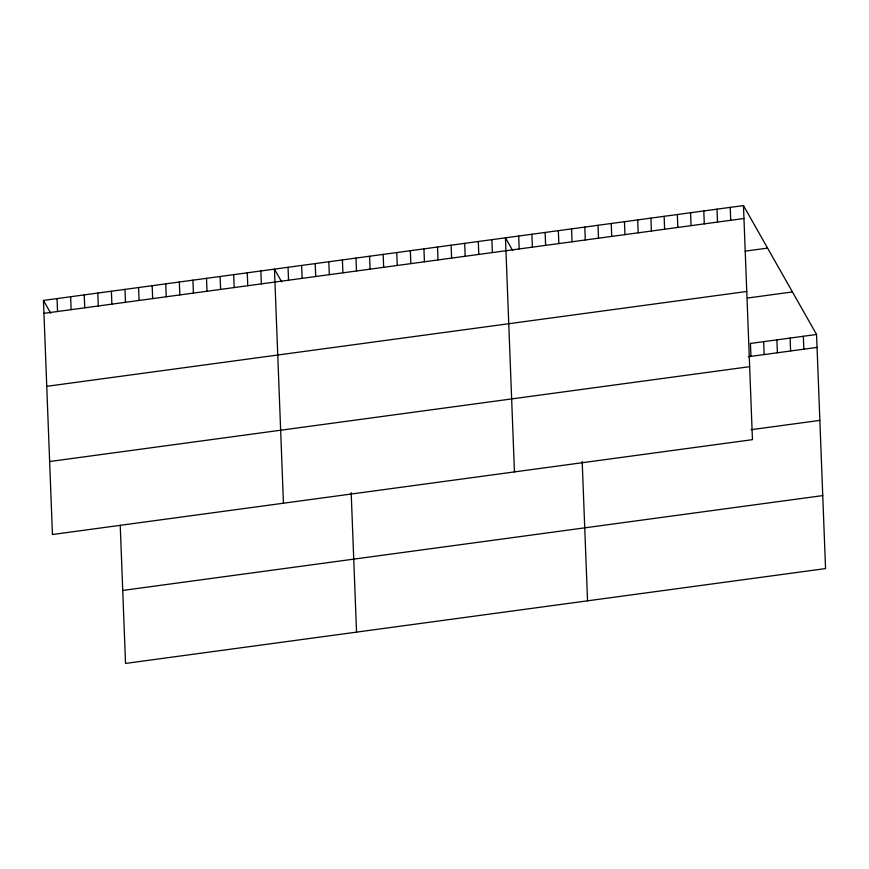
<?xml version="1.0" encoding="UTF-8"?>
<svg xmlns="http://www.w3.org/2000/svg" width="869" height="869" viewBox="0 0 869 869"><rect width="100%" height="100%" fill="white"/><g stroke="black" fill="none" stroke-linecap="round" stroke-linejoin="round"><path stroke-width="1.3" d="M743.462 205.573L752.456 439.66L52.444 534.511L43.45 300.424L743.462 205.573L816.556 334.489L825.55 568.576L125.538 663.427L120.226 525.267M43.95 313.34L743.962 218.488M745.102 251.163L767.588 248.11M46.752 386.325L746.764 291.473M747.481 298.034L792.441 291.941M816.556 334.489L750.447 343.44L750.935 356.355M748.296 356.714L817.056 347.394M49.642 461.526L749.654 366.675M751.098 429.699L819.858 420.39M122.735 590.442L822.747 495.591M512.699 250.587L505.454 237.824L514.448 471.91M281.686 281.882L274.452 269.118L283.446 503.216M43.45 300.424L50.684 313.188M803.336 336.27L803.836 349.186M790.117 338.063L790.605 350.978M776.886 339.855L777.386 352.771M763.666 341.647L764.166 354.563M730.242 207.365L730.731 220.281M717.023 209.157L717.512 222.073M703.792 210.95L704.292 223.865M690.573 212.742L691.072 225.647M677.353 214.524L677.842 227.439M664.133 216.316L664.622 229.231M650.903 218.108L651.402 231.024M637.683 219.9L638.183 232.816M624.463 221.693L624.952 234.608M611.233 223.485L611.733 236.401M598.013 225.277L598.513 238.193M584.794 227.07L585.293 239.985M582.187 461.406L587.542 600.827M571.574 228.862L572.063 241.778M558.343 230.654L558.843 243.57M545.124 232.447L545.623 245.362M531.904 234.239L532.404 247.154M518.684 236.031L519.173 248.947M491.865 239.659L492.365 252.575M478.287 241.506L478.776 254.421M464.698 243.342L465.187 256.257M451.109 245.188L451.598 258.104M437.52 247.024L438.009 259.94M423.931 248.871L424.42 261.786M410.342 250.707L410.831 263.622M396.753 252.553L397.242 265.469M383.164 254.389L383.663 267.304M369.575 256.236L370.075 269.151M355.986 258.071L356.486 270.987M342.397 259.918L342.897 272.833M351.185 492.712L356.54 632.132M328.808 261.754L329.308 274.669M315.219 263.6L315.719 276.516M301.63 265.436L302.13 278.352M288.041 267.283L288.541 280.198M260.863 270.965L261.363 283.881M247.274 272.801L247.774 285.716M233.685 274.647L234.185 287.563M220.096 276.483L220.596 289.399M206.507 278.33L207.007 291.245M192.918 280.166L193.418 293.081M179.34 282.012L179.829 294.928M165.751 283.848L166.24 296.763M152.162 285.695L152.651 298.61M138.573 287.53L139.062 300.446M124.984 289.377L125.473 302.293M111.395 291.213L111.884 304.128M97.806 293.059L98.295 305.975M84.217 294.895L84.717 307.811M70.628 296.742L71.128 309.657M57.039 298.578L57.539 311.493"/></g></svg>
